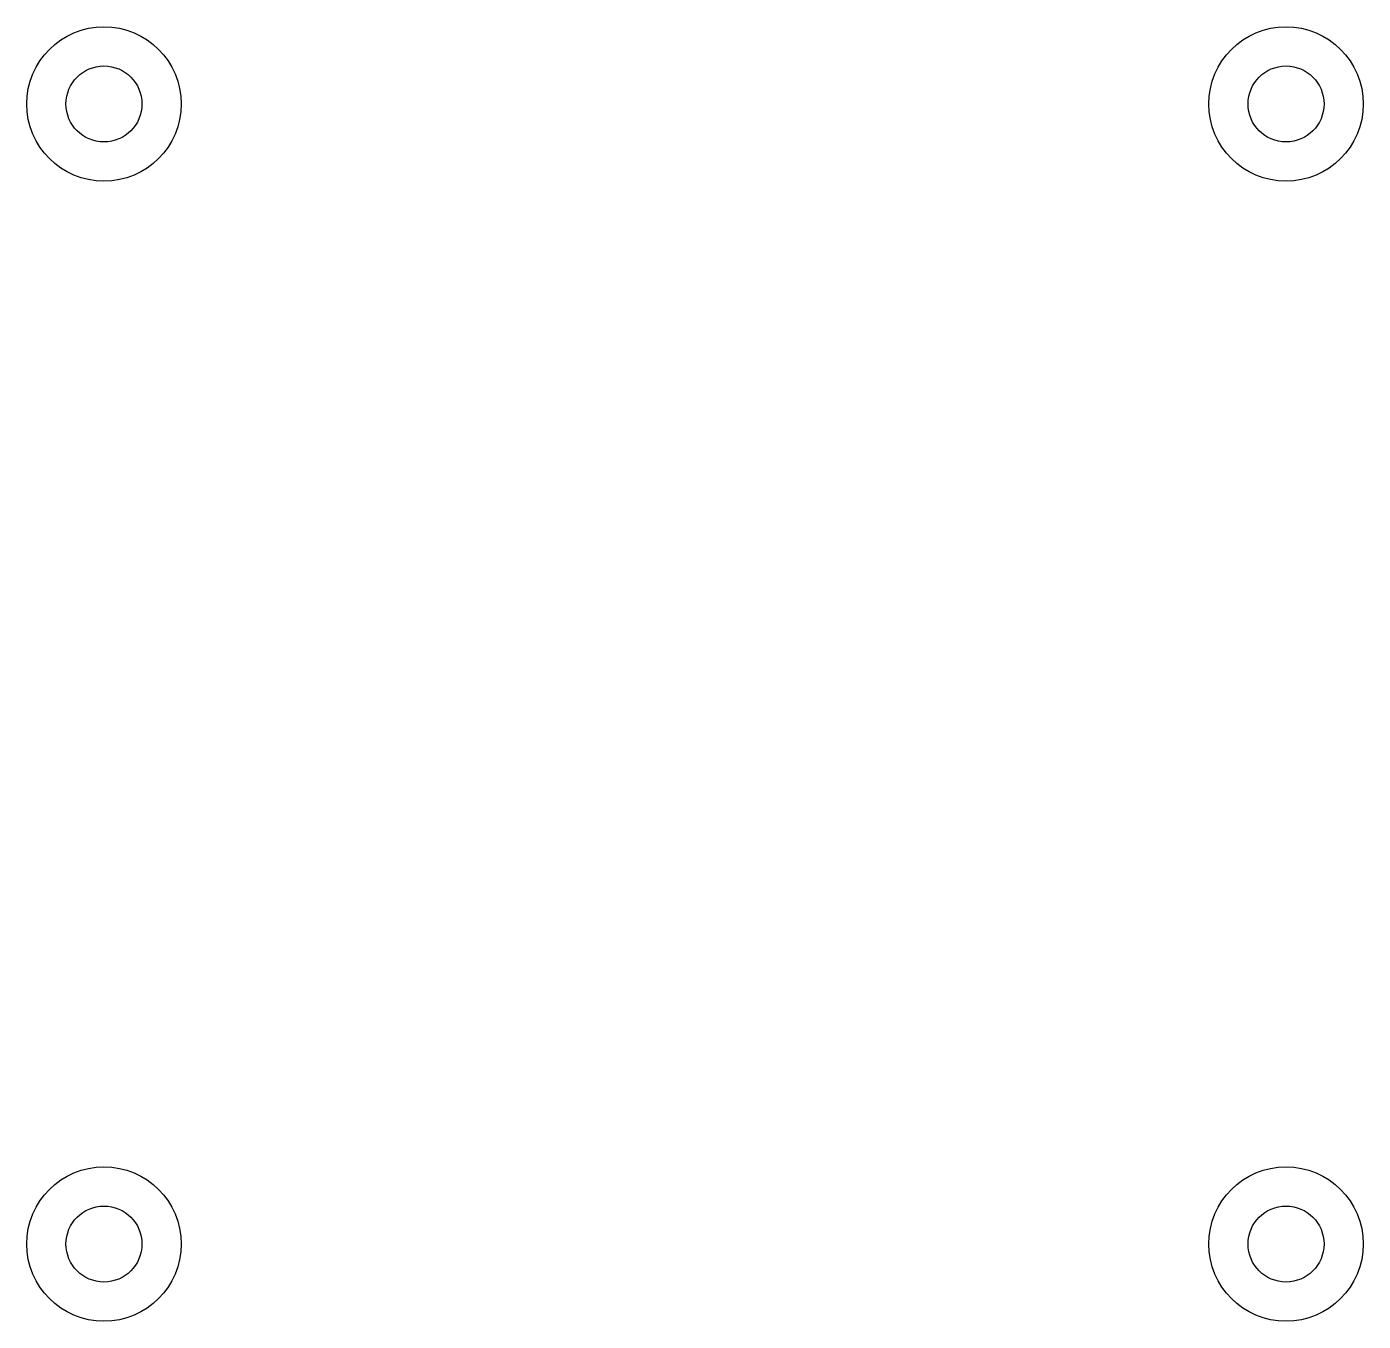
# Model space of a CAD drawing. Header units: millimetres. Extents: x -2.7 to 44.7, y -43.2 to 2.7.
import ezdxf

# ---------------------------------------------------------------- set-up
doc = ezdxf.new("R2010")
doc.units = ezdxf.units.MM

msp = doc.modelspace()

# ---------------------------------------------------------------- linework, layer by layer
for centre, radius in [((0, 0), 2.744), ((42, 0), 2.744), ((0, 0), 1.35), ((42, 0), 1.35), ((0, -40.5), 2.744), ((42, -40.5), 2.744), ((0, -40.5), 1.35), ((42, -40.5), 1.35)]:
    msp.add_circle(centre, radius)

doc.saveas('drawing.dxf')
